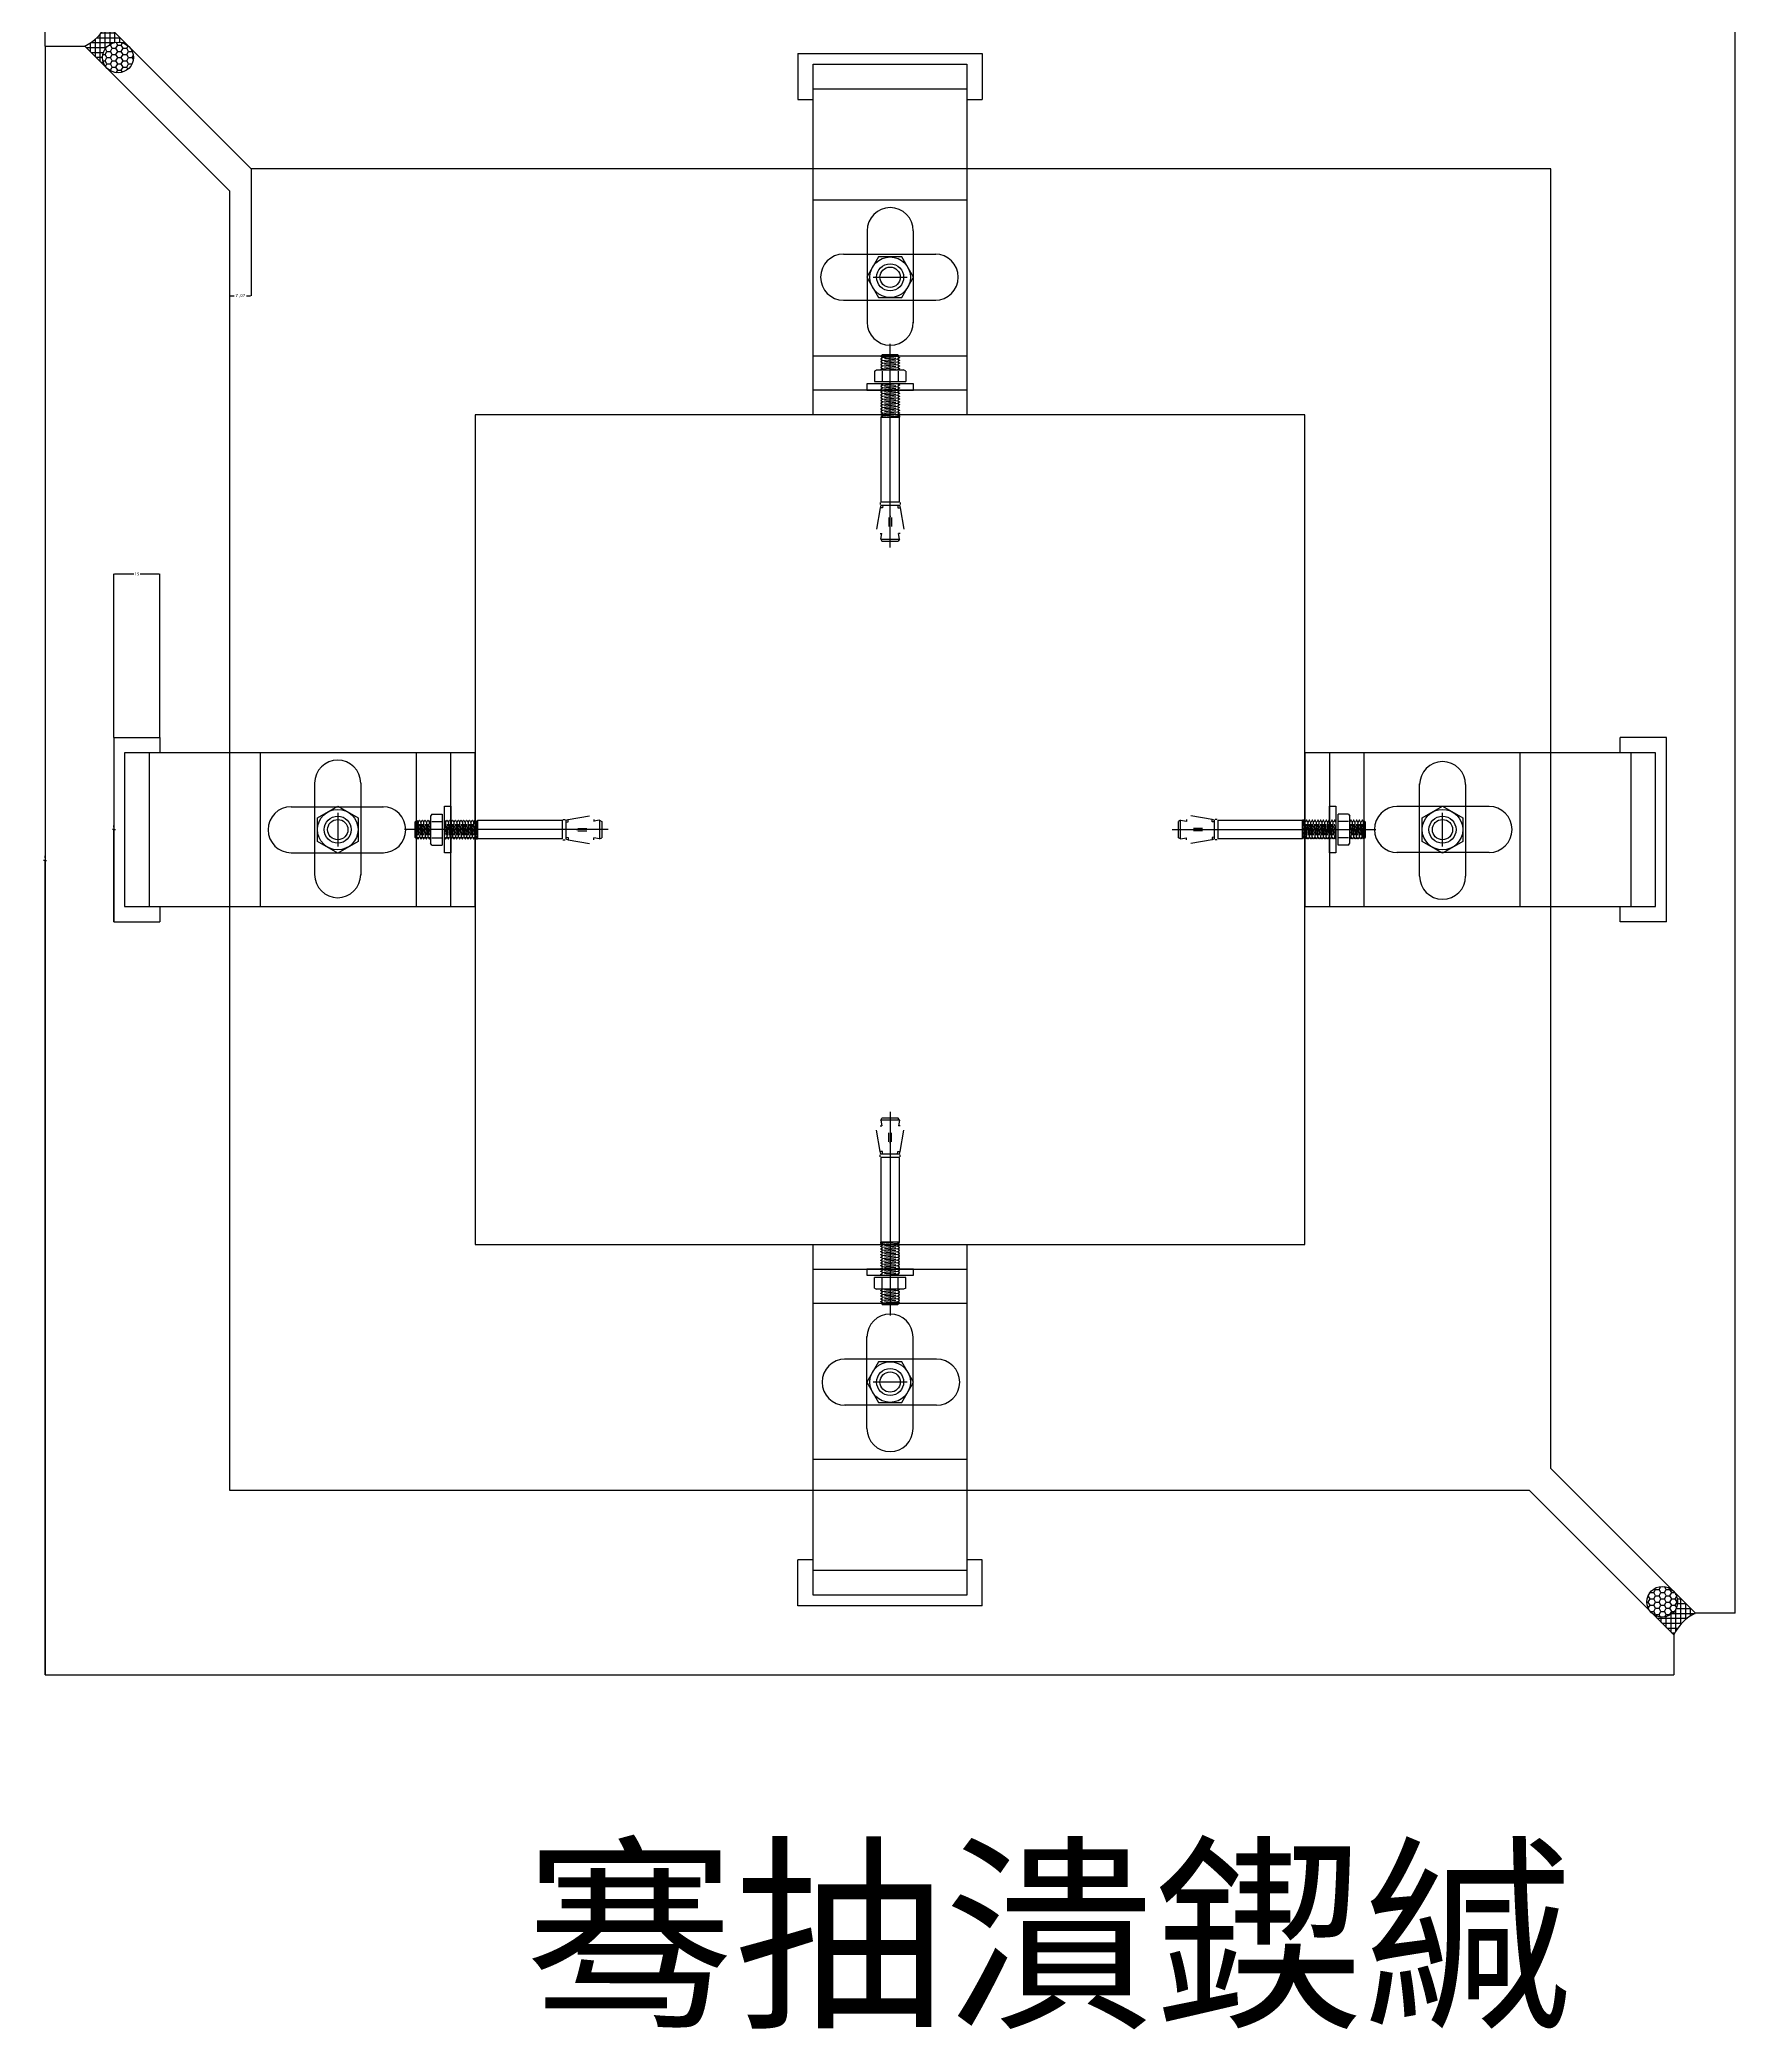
# Model space of a CAD drawing. Header units: metres. Extents: x -538 to 2883, y 358 to 2777.
# Drawn here: x 1538 to 2089, y 1766 to 2414 of the extents above; entities that cross this region are included whole.
import ezdxf

# ---------------------------------------------------------------- set-up
doc = ezdxf.new("R2010")
doc.units = ezdxf.units.M
for name, color, linetype in [('CEN', 1, 'Continuous'), ('SCREW', 233, 'Continuous'), ('STEEL', 2, 'Continuous'), ('鍥惧眰1', 2, 'Continuous'), ('鍥惧眰2', 3, 'Continuous'), ('鍥惧眰3', 4, 'Continuous'), ('鍥惧眰4', 8, 'Continuous')]:
    doc.layers.add(name, color=color, linetype=linetype)
doc.dimstyles.get("Standard").update_dxf_attribs({"dimtxt": 2.5, "dimasz": 2.5, "dimexe": 1.25, "dimexo": 0.625, "dimtad": 1, "dimcen": 2.5, "dimazin": 3, "dimtfac": 1, "dimtmove": 0, "dimatfit": 3})

# ---------------------------------------------------------------- blocks, each defined once
blk = doc.blocks.new('3213412rewr')
at = {"layer": 'CEN'}
blk.add_line((0, -134.7), (0, 39.62), dxfattribs=at)
at = {"layer": 'SCREW'}
for p, q in [((-13.35, 16.3), (-11.56, 17.33)), ((-11.56, 17.33), (11.56, 17.33)), ((-8, 29.06), (-6.4, 30.66)), ((-8, 29.06), (0, 29.07)), ((-8, 29.06), (-6.52, 28.2)), ((-6.52, 27.79), (-8, 26.93)), ((-8, 26.93), (-8, 26.65)), ((-8, 26.65), (-6.52, 25.8)), ((-6.52, 25.39), (-8, 24.53)), ((-8, 24.53), (-8, 24.25)), ((-8, 24.25), (-6.52, 23.4)), ((-6.52, 22.99), (-8, 22.13)), ((-8, 22.13), (-8, 21.85)), ((-8, 21.85), (-6.52, 21)), ((-6.52, 20.59), (-8, 19.73)), ((-8, 19.73), (-8, 19.45)), ((-8, 19.45), (-6.52, 18.6)), ((-6.52, 18.19), (-8, 17.33)), ((-6.4, 30.66), (6.4, 30.66)), ((-6.4, 27.99), (6.4, 29.19)), ((-6.4, 25.59), (6.4, 26.79)), ((-6.4, 23.19), (6.4, 24.39)), ((-6.4, 20.79), (6.4, 21.99)), ((-6.4, 18.39), (6.4, 19.59)), ((-4.8, 27.03), (4.8, 27.75)), ((-4.8, 24.63), (4.8, 25.35)), ((-4.8, 22.23), (4.8, 22.95)), ((-4.8, 19.83), (4.8, 20.55)), ((-4.8, 17.43), (4.8, 18.15)), ((7.24, 29.82), (6.4, 30.66)), ((7.24, 29.82), (6.52, 29.4)), ((6.52, 28.99), (8, 28.13)), ((8, 27.85), (6.52, 27)), ((6.52, 26.59), (8, 25.73)), ((8, 25.45), (6.52, 24.6)), ((6.52, 24.19), (8, 23.33)), ((8, 23.05), (6.52, 22.2)), ((6.52, 21.79), (8, 20.93)), ((8, 20.65), (6.52, 19.8)), ((6.52, 19.39), (8, 18.53)), ((8, 18.25), (6.52, 17.4)), ((8, 28.13), (8, 27.85)), ((8, 25.73), (8, 25.45)), ((8, 23.33), (8, 23.05)), ((8, 20.93), (8, 20.65)), ((8, 18.53), (8, 18.25)), ((13.35, 16.3), (11.56, 17.33)), ((-13.35, 16.3), (-13.35, 7.33)), ((-13.35, 7.33), (13.35, 7.33)), ((-6.52, 4.19), (-8, 3.34)), ((-8, 3.34), (-8, 3.06)), ((-8, 3.06), (-6.52, 2.21)), ((-6.52, 1.79), (-8, 0.94)), ((-8, 0.94), (-8, 0.66)), ((-8, 0.66), (-6.52, -0.19)), ((-7.77, 5.33), (-6.52, 4.61)), ((-6.94, 16.3), (-6.94, 7.33)), ((-6.4, 4.4), (3.54, 5.33)), ((-6.4, 2), (6.4, 3.2)), ((-6.4, -0.4), (6.4, 0.8)), ((-4.8, 3.44), (4.8, 4.16)), ((-4.8, 1.04), (4.8, 1.76)), ((8, 4.26), (6.52, 3.41)), ((6.52, 2.99), (8, 2.14)), ((8, 1.86), (6.52, 1.01)), ((6.52, 0.59), (8, -0.26)), ((6.62, 5.33), (8, 4.54)), ((6.94, 16.3), (6.94, 7.33)), ((8, 4.54), (8, 4.26)), ((8, 2.14), (8, 1.86)), ((13.35, 16.3), (13.35, 7.33)), ((-6.52, -0.61), (-8, -1.46)), ((-8, -1.46), (-8, -1.74)), ((-8, -1.74), (-6.52, -2.59)), ((-6.52, -3.01), (-8, -3.86)), ((-8, -3.86), (-8, -4.14)), ((-8, -4.14), (-6.52, -4.99)), ((-6.52, -5.41), (-8, -6.26)), ((-8, -6.26), (-8, -6.54)), ((-8, -6.54), (-6.52, -7.39)), ((-6.52, -7.81), (-8, -8.66)), ((-8, -8.66), (-8, -8.94)), ((-8, -8.94), (-6.52, -9.79)), ((-6.52, -10.21), (-8, -11.06)), ((-8, -11.06), (-8, -11.34)), ((-8, -11.34), (-6.52, -12.19)), ((-6.52, -12.61), (-8, -13.46)), ((-8, -13.46), (-8, -13.74)), ((-8, -13.74), (-6.52, -14.59)), ((-6.52, -15.01), (-8, -15.86)), ((-8, -15.86), (-8, -16.14)), ((-8, -16.14), (-6.52, -16.99)), ((-6.4, -2.8), (6.4, -1.6)), ((-6.4, -5.2), (6.4, -4)), ((-6.4, -7.6), (6.4, -6.4)), ((-6.4, -10), (6.4, -8.8)), ((-6.4, -12.4), (6.4, -11.2)), ((-6.4, -14.8), (6.4, -13.6)), ((-6.4, -17.2), (6.4, -16)), ((-4.8, -1.36), (4.8, -0.64)), ((-4.8, -3.76), (4.8, -3.04)), ((-4.8, -6.16), (4.8, -5.44)), ((-4.8, -8.56), (4.8, -7.84)), ((-4.8, -10.96), (4.8, -10.24)), ((-4.8, -13.36), (4.8, -12.64)), ((-4.8, -15.76), (4.8, -15.04)), ((8, -0.54), (6.52, -1.39)), ((6.52, -1.81), (8, -2.66)), ((8, -2.94), (6.52, -3.79)), ((6.52, -4.21), (8, -5.06)), ((8, -5.34), (6.52, -6.19)), ((6.52, -6.61), (8, -7.46)), ((8, -7.74), (6.52, -8.59)), ((6.52, -9.01), (8, -9.86)), ((8, -10.14), (6.52, -10.99)), ((6.52, -11.41), (8, -12.26)), ((8, -12.54), (6.52, -13.39)), ((6.52, -13.81), (8, -14.66)), ((8, -14.94), (6.52, -15.79)), ((6.52, -16.21), (8, -17.06)), ((8, -0.26), (8, -0.54)), ((8, -2.66), (8, -2.94)), ((8, -5.06), (8, -5.34)), ((8, -7.46), (8, -7.74)), ((8, -9.86), (8, -10.14)), ((8, -12.26), (8, -12.54)), ((8, -14.66), (8, -14.94)), ((8, -17.06), (8, -17.34)), ((-6.52, -17.41), (-8, -18.26)), ((-8, -18.26), (-8, -18.54)), ((-8, -18.54), (-6.52, -19.39)), ((-6.52, -19.81), (-8, -20.66)), ((-8, -20.66), (-8, -20.94)), ((-8, -20.94), (-6.52, -21.79)), ((-6.52, -22.21), (-8, -23.06)), ((-8, -23.06), (8, -23.06)), ((-8, -23.06), (-8, -23.34)), ((-8, -23.34), (-8, -95.48)), ((-6.4, -19.6), (6.4, -18.4)), ((-6.4, -22), (6.4, -20.8)), ((-6.15, -23.06), (8, -22)), ((-4.8, -18.16), (4.8, -17.44)), ((-4.8, -20.56), (4.8, -19.84)), ((8, -17.34), (6.52, -18.19)), ((6.52, -18.61), (8, -19.46)), ((8, -19.74), (6.52, -20.59)), ((6.52, -21.01), (8, -21.86)), ((8, -19.46), (8, -19.74)), ((8, -21.86), (8, -22.14)), ((8, -22), (8, -23.06)), ((8, -95.48), (8, -23.06)), ((-8.6, -100.66), (-11.73, -118.85)), ((-8.64, -96.12), (-8.64, -97.89)), ((-8, -98.53), (-8.6, -100.66)), ((-6.61, -100.66), (-8.6, -100.66)), ((-8, -95.48), (8, -95.48)), ((-8, -98.53), (8, -98.53)), ((-6.37, -98.53), (-6.61, -100.66)), ((6.56, -98.53), (6.61, -100.66)), ((6.61, -100.66), (8.6, -100.66)), ((8, -98.53), (8.6, -100.66)), ((8.6, -100.66), (11.73, -118.85)), ((8.64, -96.12), (8.64, -97.89)), ((-1.12, -108.91), (-1.12, -116.64)), ((0.48, -108.27), (-0.48, -108.27)), ((1.12, -108.91), (1.12, -116.64)), ((-8.59, -122.64), (-7.11, -122.64)), ((-8, -127.54), (-7.14, -122.64)), ((-8, -127.54), (8, -127.54)), ((-8, -127.54), (-7.01, -129.34)), ((-7.01, -129.34), (7.01, -129.34)), ((8, -127.54), (7.01, -129.34)), ((8.59, -122.64), (7.11, -122.64)), ((8, -127.54), (7.14, -122.64))]:
    blk.add_line(p, q, dxfattribs=at)
at = {"layer": 'STEEL'}
for p, q in [((-20, 5.33), (-20, 0)), ((20, 5.33), (-20, 5.33)), ((-20, 0), (20, 0)), ((20, 0), (20, 5.33))]:
    blk.add_line(p, q, dxfattribs=at)
blk = doc.blocks.new('_CLOSEDFILLED')
at = {"color": 0, "linetype": 'BYBLOCK'}
blk.add_solid([(-1, 0.2), (0, 0), (-1, -0.2)], dxfattribs=at)
blk = doc.blocks.new('*D9')
for p, q in [((1539.38, 2411.87), (1539.38, 2146.87)), ((1539.13, 2146.87), (1538.88, 2146.87)), ((1539.38, 1881.87), (1539.38, 2146.87)), ((1539.38, 2146.87), (1539.38, 2146.87)), ((1539.63, 2146.87), (1539.88, 2146.87))]:
    blk.add_line(p, q)
at = {"layer": 'Defpoints'}
for p in [(1539.38, 2411.87), (1539.38, 2146.87), (1539.38, 1881.87)]:
    blk.add_point(p, dxfattribs=at)
at = {"xscale": 0.25, "yscale": 0.25}
blk.add_blockref('_CLOSEDFILLED', (1539.38, 2146.87), dxfattribs=at)
at = {"xscale": 0.25, "yscale": 0.25, "rotation": 180}
blk.add_blockref('_CLOSEDFILLED', (1539.38, 2146.87), dxfattribs=at)
at = {"insert": (1539.38, 2147.995), "char_height": 1, "attachment_point": 5}
blk.add_mtext('0', dxfattribs=at)
blk = doc.blocks.new('*D10')
for p, q in [((1538.6, 2431.87), (1538.6, 2421.87)), ((1538.35, 2421.87), (1538.1, 2421.87)), ((1539.38, 2421.87), (1538.6, 2421.87)), ((1539.38, 2411.87), (1539.38, 2421.87)), ((1539.63, 2421.87), (1539.88, 2421.87))]:
    blk.add_line(p, q)
at = {"layer": 'Defpoints'}
for p in [(1538.6, 2431.87), (1539.38, 2421.87), (1539.38, 2411.87)]:
    blk.add_point(p, dxfattribs=at)
at = {"xscale": 0.25, "yscale": 0.25, "rotation": 180}
blk.add_blockref('_CLOSEDFILLED', (1538.6, 2421.87), dxfattribs=at)
at = {"xscale": 0.25, "yscale": 0.25}
blk.add_blockref('_CLOSEDFILLED', (1539.38, 2421.87), dxfattribs=at)
at = {"insert": (1538.99, 2420.745), "char_height": 1, "attachment_point": 5}
blk.add_mtext('0,78', dxfattribs=at)
blk = doc.blocks.new('*D12')
for p, q in [((1606.45, 2371.87), (1606.45, 2330.57)), ((1599.38, 2364.8), (1599.38, 2330.57)), ((1599.63, 2330.57), (1600.915, 2330.57)), ((1604.915, 2330.57), (1606.2, 2330.57))]:
    blk.add_line(p, q)
at = {"layer": 'Defpoints'}
for p in [(1606.45, 2371.87), (1599.38, 2364.8), (1599.38, 2330.57)]:
    blk.add_point(p, dxfattribs=at)
at = {"xscale": 0.25, "yscale": 0.25, "rotation": 180}
blk.add_blockref('_CLOSEDFILLED', (1599.38, 2330.57), dxfattribs=at)
at = {"xscale": 0.25, "yscale": 0.25}
blk.add_blockref('_CLOSEDFILLED', (1606.45, 2330.57), dxfattribs=at)
at = {"insert": (1602.915, 2330.57), "char_height": 1, "attachment_point": 5}
blk.add_mtext('7,07', dxfattribs=at)
blk = doc.blocks.new('*D13')
for p, q in [((1561.76, 2186.87), (1561.76, 2156.87)), ((1561.51, 2156.87), (1561.26, 2156.87)), ((1561.76, 2126.87), (1561.76, 2156.87)), ((1561.76, 2156.87), (1561.76, 2156.87)), ((1562.01, 2156.87), (1562.26, 2156.87))]:
    blk.add_line(p, q)
at = {"layer": 'Defpoints'}
for p in [(1561.76, 2186.87), (1561.76, 2156.87), (1561.76, 2126.87)]:
    blk.add_point(p, dxfattribs=at)
at = {"xscale": 0.25, "yscale": 0.25}
blk.add_blockref('_CLOSEDFILLED', (1561.76, 2156.87), dxfattribs=at)
at = {"xscale": 0.25, "yscale": 0.25, "rotation": 180}
blk.add_blockref('_CLOSEDFILLED', (1561.76, 2156.87), dxfattribs=at)
at = {"insert": (1561.76, 2157.995), "char_height": 1, "attachment_point": 5}
blk.add_mtext('0', dxfattribs=at)
blk = doc.blocks.new('*D14')
for p, q in [((1561.76, 2186.87), (1561.76, 2240.07)), ((1562.01, 2240.07), (1568.26, 2240.07)), ((1570.26, 2240.07), (1576.51, 2240.07)), ((1576.76, 2186.87), (1576.76, 2240.07))]:
    blk.add_line(p, q)
at = {"layer": 'Defpoints'}
for p in [(1561.76, 2240.07), (1561.76, 2186.87), (1576.76, 2186.87)]:
    blk.add_point(p, dxfattribs=at)
at = {"xscale": 0.25, "yscale": 0.25, "rotation": 180}
blk.add_blockref('_CLOSEDFILLED', (1561.76, 2240.07), dxfattribs=at)
at = {"xscale": 0.25, "yscale": 0.25}
blk.add_blockref('_CLOSEDFILLED', (1576.76, 2240.07), dxfattribs=at)
at = {"insert": (1569.26, 2240.07), "char_height": 1, "attachment_point": 5}
blk.add_mtext('15', dxfattribs=at)

msp = doc.modelspace()

# ---------------------------------------------------------------- hatches: boundary and pattern name
h = msp.add_hatch()
h.set_pattern_fill('AR-CONC', scale=10)
h.paths.add_polyline_path([(1949.38, 2291.87), (1679.38, 2291.87), (1679.38, 2021.87), (1949.38, 2021.87)])
h = msp.add_hatch()
h.set_pattern_fill('ANSI31', scale=150)
h.paths.add_polyline_path([(1679.38, 2021.87), (1949.38, 2021.87), (1949.38, 2291.87), (1679.38, 2291.87)])
at = {"layer": '鍥惧眰4'}
h = msp.add_hatch(dxfattribs=at)
h.set_pattern_fill('NET', scale=0.5)
h.paths.add_polyline_path([(1566.64, 2411.68, 0.41), (1559.56, 2411.68), (1556.44, 2414.81, 0.08), (1559.38, 2418.94)])
h.paths.add_polyline_path([(1559.56, 2411.68, 0.41), (1559.56, 2404.61), (1552.31, 2411.87, 0.08), (1556.44, 2414.81)])
h = msp.add_hatch(dxfattribs=at)
h.set_pattern_fill('HONEY', scale=0.37)
h.paths.add_polyline_path([(1559.56, 2411.68, -0.41), (1566.64, 2411.68, -0.41), (1566.64, 2404.61)])
h.paths.add_polyline_path([(1566.64, 2404.61, -0.41), (1559.56, 2404.61, -0.41), (1559.56, 2411.68)])
h = msp.add_hatch(dxfattribs=at)
h.set_pattern_fill('HONEY', scale=0.37)
h.paths.add_polyline_path([(2069.19, 1902.06, 0.41), (2069.19, 1909.13, 0.41), (2062.12, 1909.13)])
h.paths.add_polyline_path([(2062.12, 1909.13, 0.41), (2062.12, 1902.06, 0.41), (2069.19, 1902.06)])
h = msp.add_hatch(dxfattribs=at)
h.set_pattern_fill('NET', scale=0.5)
h.paths.add_polyline_path([(2069.19, 1909.13, -0.41), (2069.19, 1902.06), (2072.32, 1898.93, -0.08), (2076.45, 1901.87)])
h.paths.add_polyline_path([(2069.19, 1902.06, -0.41), (2062.12, 1902.06), (2069.38, 1894.8, -0.08), (2072.32, 1898.93)])

# ---------------------------------------------------------------- linework, layer by layer
for p, q in [((1789.38, 2291.87), (1789.38, 2361.87)), ((1789.38, 2361.87), (1839.38, 2361.87)), ((1839.38, 2361.87), (1839.38, 2291.87)), ((1806.91, 2351.78), (1806.91, 2321.78)), ((1821.91, 2351.78), (1821.91, 2321.78)), ((1799.24, 2344.17), (1829.24, 2344.17)), ((1799.24, 2329.17), (1829.24, 2329.17)), ((1839.38, 2299.87), (1789.38, 2299.87)), ((1839.38, 2291.87), (1789.38, 2291.87)), ((1679.38, 2181.87), (1609.38, 2181.87)), ((1609.38, 2181.87), (1609.38, 2131.87)), ((1671.38, 2131.87), (1671.38, 2181.87)), ((1679.38, 2131.87), (1679.38, 2181.87)), ((2019.38, 2181.87), (1949.38, 2181.87)), ((1949.38, 2181.87), (1949.38, 2131.87)), ((1957.38, 2181.87), (1957.38, 2131.87)), ((2019.38, 2131.87), (2019.38, 2181.87)), ((1627.08, 2172.01), (1627.08, 2142.01)), ((1642.08, 2172.01), (1642.08, 2142.01)), ((1986.67, 2141.73), (1986.67, 2171.73)), ((2001.67, 2171.51), (2001.67, 2141.73)), ((1619.47, 2164.34), (1649.47, 2164.34)), ((2009.28, 2164.4), (1979.28, 2164.4)), ((1619.47, 2149.34), (1649.47, 2149.34)), ((2009.28, 2149.4), (1979.28, 2149.4)), ((1609.38, 2131.87), (1679.38, 2131.87)), ((1949.38, 2131.87), (2019.38, 2131.87)), ((1789.38, 1951.87), (1789.38, 2021.87)), ((1789.38, 2021.87), (1839.38, 2021.87)), ((1839.38, 2021.87), (1839.38, 1951.87)), ((1789.38, 2013.87), (1839.38, 2013.87)), ((1806.85, 1961.96), (1806.85, 1991.96)), ((1821.85, 1961.96), (1821.85, 1991.96)), ((1829.52, 1984.57), (1799.52, 1984.57)), ((1829.52, 1969.57), (1799.52, 1969.57)), ((1839.38, 1951.87), (1789.38, 1951.87))]:
    msp.add_line(p, q)
msp.add_lwpolyline([(1949.38, 2021.87), (1949.38, 2291.87), (1679.38, 2291.87), (1679.38, 2021.87), (1949.38, 2021.87)])
for centre, start, end in [((1814.41, 2351.78), 0, 180), ((1799.24, 2336.67), 90, 270), ((1829.02, 2336.67), 270, 90), ((1814.41, 2322), 180, 0), ((1634.58, 2172.01), 0, 180), ((1994.17, 2171.51), 0, 180), ((1619.47, 2156.84), 90, 270), ((1649.25, 2156.84), 270, 90), ((1979.5, 2156.9), 90, 270), ((2009.28, 2156.9), 270, 90), ((1634.58, 2142.23), 180, 0), ((1994.17, 2141.73), 180, 0), ((1814.35, 1991.74), 0, 180), ((1799.74, 1977.07), 90, 270), ((1829.52, 1977.07), 270, 90), ((1814.35, 1961.96), 180, 0)]:
    msp.add_arc(centre, 7.5, start, end)
at = {"layer": '鍥惧眰1'}
for p, q in [((1789.38, 2405.99), (1812.73, 2405.99)), ((1789.38, 2405.99), (1839.38, 2405.99)), ((1789.38, 2310.99), (1789.38, 2405.99)), ((1839.38, 2405.99), (1839.38, 2310.99)), ((1789.38, 2397.99), (1839.38, 2397.99)), ((1839.38, 2310.99), (1789.38, 2310.99)), ((1565.26, 2181.87), (1565.26, 2158.52)), ((1565.26, 2181.87), (1565.26, 2131.87)), ((1660.26, 2181.87), (1565.26, 2181.87)), ((1573.26, 2181.87), (1573.26, 2131.87)), ((1660.26, 2131.87), (1660.26, 2181.87)), ((2063.5, 2181.87), (1968.5, 2181.87)), ((1968.5, 2181.87), (1968.5, 2131.87)), ((2055.5, 2131.87), (2055.5, 2181.87)), ((2063.5, 2131.87), (2063.5, 2181.87)), ((2063.5, 2131.87), (2063.5, 2155.22)), ((1565.26, 2131.87), (1660.26, 2131.87)), ((1968.5, 2131.87), (2063.5, 2131.87)), ((1789.38, 1907.75), (1789.38, 2002.75)), ((1789.38, 2002.75), (1839.38, 2002.75)), ((1839.38, 2002.75), (1839.38, 1907.75)), ((1839.38, 1915.75), (1789.38, 1915.75)), ((1839.38, 1907.75), (1789.38, 1907.75)), ((1839.38, 1907.75), (1816.03, 1907.75))]:
    msp.add_line(p, q, dxfattribs=at)
at = {"layer": '鍥惧眰2'}
for p, q in [((1539.38, 2411.87), (1552.31, 2411.87)), ((2089.38, 1901.87), (2076.45, 1901.87)), ((2069.38, 1894.8), (2069.38, 1881.87))]:
    msp.add_line(p, q, dxfattribs=at)
for points in [[(2089.38, 1901.87), (2089.38, 2431.87), (1559.38, 2431.87)], [(2076.45, 1901.87), (2029.38, 1948.94), (2029.38, 2371.87), (1606.45, 2371.87), (1559.38, 2418.94)], [(1539.38, 2411.87), (1539.38, 1881.87), (2069.38, 1881.87)], [(1552.31, 2411.87), (1599.38, 2364.8), (1599.38, 1941.87), (2022.31, 1941.87), (2069.38, 1894.8)]]:
    msp.add_lwpolyline(points, dxfattribs=at)
at = {"layer": '鍥惧眰3'}
for p, q in [((1784.38, 2409.49), (1844.38, 2409.49)), ((1784.38, 2409.49), (1784.38, 2394.49)), ((1844.38, 2409.49), (1844.38, 2394.49)), ((1784.38, 2394.49), (1789.38, 2394.49)), ((1839.38, 2394.49), (1844.38, 2394.49)), ((1808.88, 2336.63), (1819.88, 2336.63)), ((1561.76, 2186.87), (1561.76, 2126.87)), ((1561.76, 2186.87), (1576.76, 2186.87)), ((1576.76, 2186.87), (1576.76, 2181.87)), ((2052, 2181.87), (2052, 2186.87)), ((2067, 2186.87), (2052, 2186.87)), ((2067, 2126.87), (2067, 2186.87)), ((1634.61, 2162.37), (1634.61, 2151.37)), ((1994.14, 2151.37), (1994.14, 2162.37)), ((1561.76, 2126.87), (1576.76, 2126.87)), ((1576.76, 2131.87), (1576.76, 2126.87)), ((2052, 2126.87), (2052, 2131.87)), ((2067, 2126.87), (2052, 2126.87)), ((1819.88, 1977.1), (1808.88, 1977.1)), ((1784.38, 1904.25), (1784.38, 1919.25)), ((1789.38, 1919.25), (1784.38, 1919.25)), ((1844.38, 1919.25), (1839.38, 1919.25)), ((1844.38, 1904.25), (1844.38, 1919.25)), ((1844.38, 1904.25), (1784.38, 1904.25))]:
    msp.add_line(p, q, dxfattribs=at)
for points in [[(1818.19, 2330.03), (1822, 2336.63), (1818.19, 2343.23), (1810.57, 2343.23), (1806.76, 2336.63), (1810.57, 2330.03)], [(1641.21, 2153.06), (1634.61, 2149.25), (1628.01, 2153.06), (1628.01, 2160.68), (1634.61, 2164.49), (1641.21, 2160.68)], [(1987.54, 2160.68), (1994.14, 2164.49), (2000.74, 2160.68), (2000.74, 2153.06), (1994.14, 2149.25), (1987.54, 2153.06)], [(1810.57, 1983.7), (1806.76, 1977.1), (1810.57, 1970.5), (1818.19, 1970.5), (1822, 1977.1), (1818.19, 1983.7)]]:
    msp.add_lwpolyline(points, close=True, dxfattribs=at)
for centre, radius in [((1563.1, 2408.15), 5), ((1814.38, 2336.63), 4.4), ((1634.61, 2156.87), 4.4), ((1994.14, 2156.87), 4.4), ((1814.38, 1977.1), 4.4), ((2065.66, 1905.59), 5)]:
    msp.add_circle(centre, radius, dxfattribs=at)
for centre, start, end in [((1545.69, 2425.55), 295.79, 334.21), ((2083.06, 1888.19), 115.79, 154.21)]:
    msp.add_arc(centre, 15.2, start, end, dxfattribs=at)
at = {"layer": '鍥惧眰4'}
for centre, radius in [((1814.38, 2336.63), 6.6), ((1814.38, 2336.63), 3.3), ((1634.61, 2156.87), 6.6), ((1634.61, 2156.87), 3.3), ((1994.14, 2156.87), 6.6), ((1994.14, 2156.87), 3.3), ((1814.38, 1977.1), 6.6), ((1814.38, 1977.1), 3.3)]:
    msp.add_circle(centre, radius, dxfattribs=at)

# ---------------------------------------------------------------- block references
at = {"layer": 'STEEL', "xscale": 0.38, "yscale": 0.38, "zscale": 0.38}
msp.add_blockref('3213412rewr', (1814.38, 2299.87), dxfattribs=at)
at = {"layer": 'STEEL', "yscale": 0.38, "zscale": 0.38}
for p, xscale, rotation in [((1671.38, 2156.87), -0.38, 90), ((1957.38, 2156.87), -0.38, 270), ((1814.38, 2013.87), 0.38, 180)]:
    msp.add_blockref('3213412rewr', p, dxfattribs=dict(at, xscale=xscale, rotation=rotation))

# ---------------------------------------------------------------- texts
at = {"insert": (1695.45, 1822.09), "char_height": 50, "attachment_point": 1}
msp.add_mtext('{\\fFangSong_GB2312|b0|i0|c134|p49;骞抽潰鍥緘', dxfattribs=at)

# ---------------------------------------------------------------- dimensions: what is measured, and where the dimension line sits
for base, p1, p2, picture, middle in [((1539.38, 2421.87), (1539.38, 2411.87), (1538.6, 2431.87), '*D10', (1538.99, 2420.745)), ((1539.38, 2146.87), (1539.38, 1881.87), (1539.38, 2411.87), '*D9', (1539.38, 2147.995)), ((1599.38, 2330.57), (1599.38, 2364.8), (1606.45, 2371.87), '*D12', (1602.915, 2330.57)), ((1561.76, 2240.07), (1561.76, 2186.87), (1576.76, 2186.87), '*D14', (1569.26, 2240.07)), ((1561.76, 2156.87), (1561.76, 2186.87), (1561.76, 2126.87), '*D13', (1561.76, 2157.995))]:
    dim = msp.add_linear_dim(base=base, p1=p1, p2=p2, dimstyle='Standard')
    dim.commit()
    dim.dimension.update_dxf_attribs({"geometry": picture, "text_midpoint": middle})

doc.saveas('drawing.dxf')
